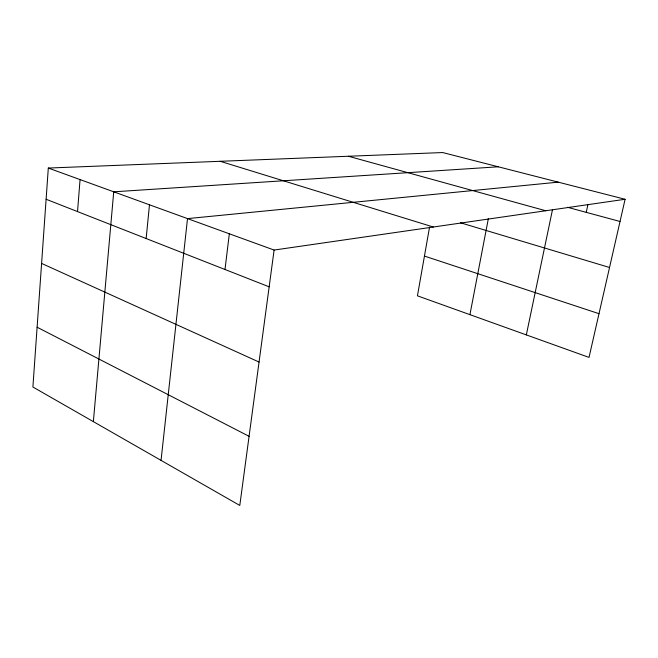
<?xml version="1.0" encoding="UTF-8"?>
<svg xmlns="http://www.w3.org/2000/svg" width="658" height="658" viewBox="0 0 658 658"><rect width="100%" height="100%" fill="white"/><g stroke="black" fill="none" stroke-linecap="round" stroke-linejoin="round"><path stroke-width="0.99" d="M625.1 199.275L442.686 152.549L48.305 168.053L32.9 387.019L239.792 505.451L274.098 250.056L625.1 199.275L589.025 357.401L417.443 295.82L429.542 227.15M77.529 211.588L80.062 179.585M93.362 421.63L113.727 191.815L498.295 166.795M146.15 238.533L149.473 204.794M161.046 460.378L187.514 218.612L558.247 182.151M224.995 269.492L229.329 233.796M469.927 314.656L488.384 218.472M526.334 334.897L552.531 209.491M586.229 212.345L587.956 204.416M567.541 207.295L620.033 221.483M348.436 156.259L545.753 210.757M460.37 222.741L609.538 267.485M220.183 161.292L433.351 227.018M424.451 256.077L599.002 313.677M48.305 168.053L274.098 250.056M46.109 199.259L269.155 286.83M41.594 263.414L259.055 362.056M37.111 327.215L249.078 436.32"/></g></svg>
